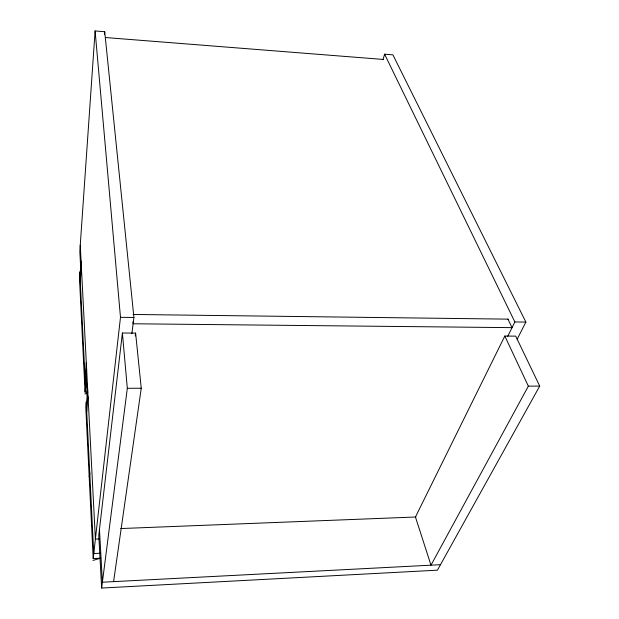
<?xml version="1.0" encoding="UTF-8"?>
<svg xmlns="http://www.w3.org/2000/svg" width="619" height="619" viewBox="0 0 619 619"><rect width="100%" height="100%" fill="white"/><g stroke="black" fill="none" stroke-linecap="round" stroke-linejoin="round"><path stroke-width="0.93" d="M131.855 333.757L133.913 317.47L104.712 31.724L95.109 30.95L79.828 251.244L80.64 267.129M79.998 276.066L81.066 261.079M80.269 281.49L81.344 266.495M104.487 34.61L104.712 31.724M85.035 377.575L86.296 362.517M86.637 369.179L85.36 384.229L87.294 384.221M85.051 392.075L85.492 386.836L79.797 271.896L79.425 277.119L85.051 392.075L87.921 392.059M86.381 404.71L87.689 389.691M86.722 411.712L88.053 396.709M89.716 472.111L89.213 477.272L85.786 407.24L86.242 402.01L93.755 553.541L100.41 553.239M89.786 473.419L89.275 478.58L93.19 558.555L100.742 558.206M93.19 558.555L120.481 317.315L95.109 30.95M113.587 581.636L141.248 388.221L135.607 333.099L122.392 332.999L98.769 535.365L101.64 588.05L437.44 570.169L539.714 386.086L515.712 336.132L504.818 336.047L415.45 517.012L430.986 565.178L528.347 386.148L504.818 336.047M101.64 588.05L127.321 388.299L122.392 332.999M135.236 335.97L135.607 333.099M382.968 59.741L384.6 54.186L392.91 54.859L525.871 322.081L517.128 339.305M507.572 336.628L514.869 321.95L384.6 54.186M87.016 385.66L85.492 386.836L87.418 386.829M84.88 394.024L87.527 392.841M92.982 560.419L100.394 558.214M440.488 564.683L102.39 582.216L99.466 529.384M99.257 538.932L95.388 539.095L80.253 245.217M120.69 528.556L415.937 516.997M127.321 388.299L141.248 388.221M528.347 386.148L539.714 386.086M120.481 317.315L133.913 317.47M514.869 321.95L525.871 322.081M133.147 314.46L508.323 319.141M105.369 37.527L383.401 59.455M507.944 319.141L512.037 327.644L133.116 323.768L132.93 321.903M86.118 375.253L87.163 395.758"/></g></svg>
